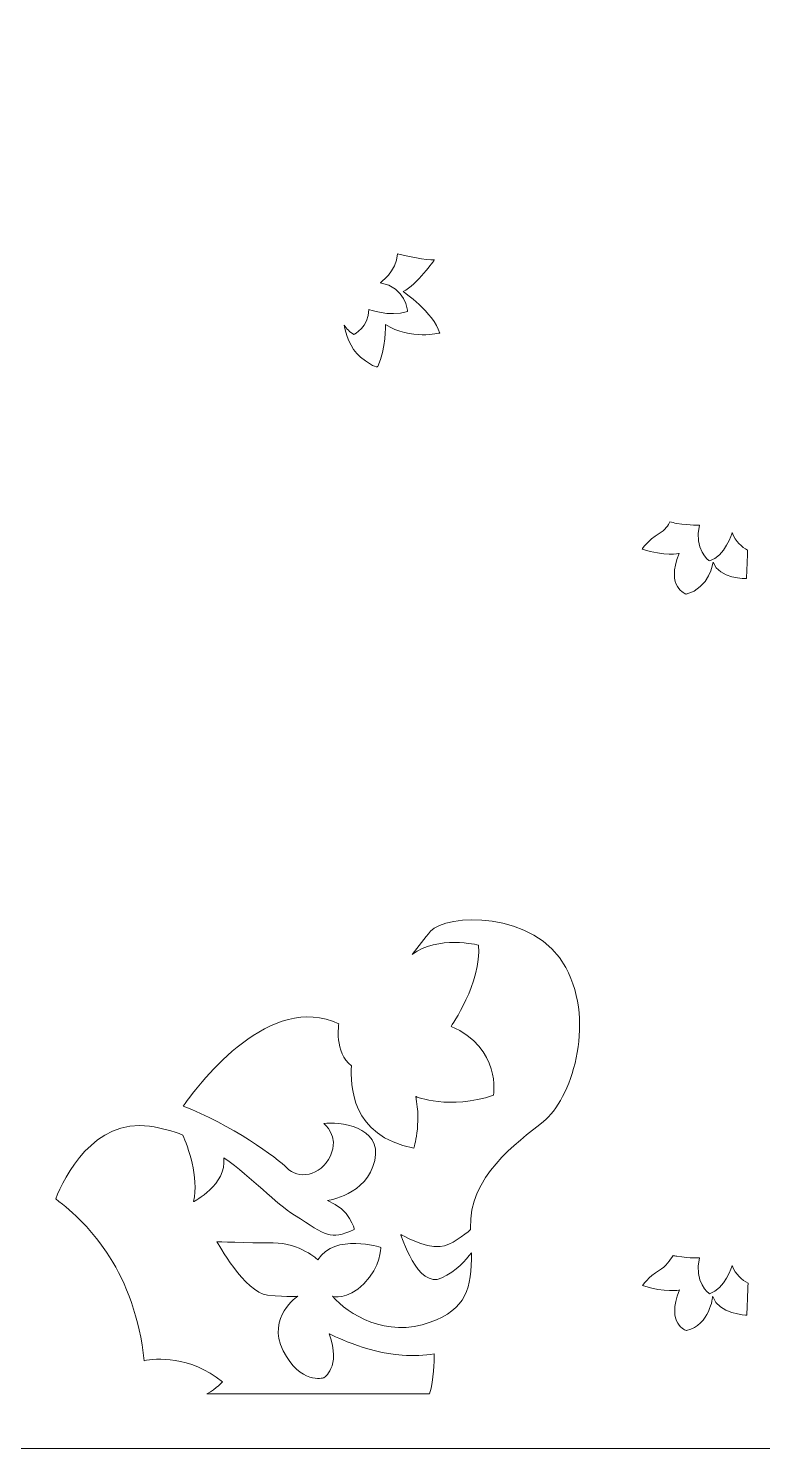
# Model space of a CAD drawing. Header units: centimetres. Extents: x -8.7 to 9, y -0.8 to 7.8.
# Drawn here: x -4.851 to -2.631, y -0.784 to 3.506 of the extents above; entities that cross this region are included whole.
import ezdxf

# ---------------------------------------------------------------- set-up
doc = ezdxf.new("R2010")
doc.units = ezdxf.units.CM
doc.header["$MEASUREMENT"] = 0
doc.layers.add('layer 1', color=7, linetype='Continuous')

msp = doc.modelspace()

# ---------------------------------------------------------------- linework, layer by layer
at = {"layer": 'layer 1', "color": 177, "lineweight": 9}
for points, knots in [([(-8.70157, 7.79648), (-8.70157, 7.79648), (-0.45115, 7.79648), (-0.45115, 7.79648), (-0.45115, 7.79648), (-0.45115, 7.79648), (-0.45115, -0.78396), (-0.45115, -0.78396), (-0.45115, -0.78396), (-0.45115, -0.78396), (-8.70157, -0.78396), (-8.70157, -0.78396), (-8.70157, -0.78396), (-8.70157, -0.78396), (-8.70157, 7.79648), (-8.70157, 7.79648)], [0, 0, 0, 0, 0.2, 0.2, 0.2, 0.2, 0.4, 0.4, 0.4, 0.4, 0.6, 0.6, 0.6, 0.6, 1, 1, 1, 1]), ([(-3.73473, 2.82559), (-3.73804, 2.77098), (-3.78795, 2.73735), (-3.78795, 2.73735), (-3.78795, 2.73735), (-3.70885, 2.72536), (-3.70489, 2.65142), (-3.70489, 2.65142), (-3.70489, 2.65142), (-3.76224, 2.63343), (-3.82156, 2.65741), (-3.82156, 2.65741), (-3.82156, 2.65741), (-3.82156, 2.60346), (-3.86705, 2.58148), (-3.86705, 2.58148), (-3.86705, 2.58148), (-3.87978, 2.58895), (-3.88917, 2.599), (-3.89608, 2.61025), (-3.89608, 2.61025), (-3.89162, 2.58574), (-3.87927, 2.53968), (-3.84728, 2.51347), (-3.84728, 2.51347), (-3.80224, 2.47656), (-3.79493, 2.48517), (-3.79493, 2.48517), (-3.79493, 2.48517), (-3.76936, 2.53807), (-3.7718, 2.61189), (-3.7718, 2.61189), (-3.7718, 2.61189), (-3.6951, 2.56391), (-3.60744, 2.58606), (-3.60744, 2.58606), (-3.60744, 2.58606), (-3.6257, 2.64757), (-3.71823, 2.71155), (-3.71823, 2.71155), (-3.71823, 2.71155), (-3.67684, 2.73123), (-3.62327, 2.80751), (-3.62327, 2.80751), (-3.62327, 2.80751), (-3.65004, 2.80576), (-3.70503, 2.81821), (-3.73473, 2.82559)], [0, 0, 0, 0, 0.0769231, 0.0769231, 0.0769231, 0.0769231, 0.1538462, 0.1538462, 0.1538462, 0.1538462, 0.2307692, 0.2307692, 0.2307692, 0.2307692, 0.3076923, 0.3076923, 0.3076923, 0.3076923, 0.3846154, 0.3846154, 0.3846154, 0.3846154, 0.4615385, 0.4615385, 0.4615385, 0.4615385, 0.5384615, 0.5384615, 0.5384615, 0.5384615, 0.6153846, 0.6153846, 0.6153846, 0.6153846, 0.6923077, 0.6923077, 0.6923077, 0.6923077, 0.7692308, 0.7692308, 0.7692308, 0.7692308, 0.8461538, 0.8461538, 0.8461538, 0.8461538, 1, 1, 1, 1]), ([(-2.67656, 1.93027), (-2.69439, 1.9396), (-2.71299, 1.95559), (-2.72354, 1.98299), (-2.72354, 1.98299), (-2.72354, 1.98299), (-2.74465, 1.9101), (-2.79215, 1.89765), (-2.79215, 1.89765), (-2.79215, 1.89765), (-2.84141, 1.93321), (-2.82206, 2.0061), (-2.82206, 2.0061), (-2.82206, 2.0061), (-2.84778, 2.00408), (-2.8907, 2.01092), (-2.8907, 2.01092), (-2.89866, 2.01219), (-2.90561, 2.01399), (-2.91165, 2.01607), (-2.91165, 2.01607), (-2.91622, 2.0054), (-2.92551, 1.99115), (-2.94428, 1.98021), (-2.94428, 1.98021), (-2.97858, 1.96021), (-2.99574, 1.93354), (-2.99574, 1.93354), (-2.99574, 1.93354), (-2.92712, 1.91087), (-2.88358, 1.92021), (-2.88358, 1.92021), (-2.88358, 1.92021), (-2.9258, 1.8162), (-2.86247, 1.79753), (-2.86247, 1.79753), (-2.86247, 1.79753), (-2.79121, 1.81487), (-2.78076, 1.89386), (-2.78076, 1.89386), (-2.78076, 1.89386), (-2.76361, 1.84186), (-2.68037, 1.8442), (-2.68037, 1.8442), (-2.68037, 1.8442), (-2.67936, 1.86359), (-2.67742, 1.90969), (-2.67656, 1.93027)], [0, 0, 0, 0, 0.0769231, 0.0769231, 0.0769231, 0.0769231, 0.1538462, 0.1538462, 0.1538462, 0.1538462, 0.2307692, 0.2307692, 0.2307692, 0.2307692, 0.3076923, 0.3076923, 0.3076923, 0.3076923, 0.3846154, 0.3846154, 0.3846154, 0.3846154, 0.4615385, 0.4615385, 0.4615385, 0.4615385, 0.5384615, 0.5384615, 0.5384615, 0.5384615, 0.6153846, 0.6153846, 0.6153846, 0.6153846, 0.6923077, 0.6923077, 0.6923077, 0.6923077, 0.7692308, 0.7692308, 0.7692308, 0.7692308, 0.8461538, 0.8461538, 0.8461538, 0.8461538, 1, 1, 1, 1]), ([(-3.63795, -0.61895), (-3.63795, -0.61895), (-4.31125, -0.61895), (-4.31125, -0.61895), (-4.31125, -0.61895), (-4.28174, -0.60204), (-4.26407, -0.58205), (-4.26407, -0.58205), (-4.26407, -0.58205), (-4.365, -0.5016), (-4.46592, -0.51169), (-4.50096, -0.51853), (-4.50096, -0.51853), (-4.52858, -0.2563), (-4.66273, -0.10808), (-4.76851, -0.02951), (-4.76851, -0.02951), (-4.74151, 0.03763), (-4.65403, 0.21315), (-4.4845, 0.18979), (-4.4845, 0.18979), (-4.44867, 0.18486), (-4.41519, 0.17554), (-4.38379, 0.16319), (-4.38379, 0.16319), (-4.36933, 0.12897), (-4.33525, 0.03692), (-4.35146, -0.03773), (-4.35146, -0.03773), (-4.35146, -0.03773), (-4.25044, 0.01236), (-4.26028, 0.09484), (-4.26028, 0.09484), (-4.17236, 0.03259), (-4.10428, -0.04261), (-4.04626, -0.07891), (-4.04626, -0.07891), (-3.94651, -0.14131), (-3.94176, -0.15571), (-3.86575, -0.12211), (-3.86575, -0.12211), (-3.86575, -0.12211), (-3.87735, -0.06186), (-3.94644, -0.03448), (-3.94644, -0.03448), (-3.94644, -0.03448), (-3.82767, -0.0182), (-3.80392, 0.08635), (-3.80392, 0.08635), (-3.78018, 0.19089), (-3.91416, 0.2046), (-3.95826, 0.19775), (-3.95826, 0.19775), (-3.95826, 0.19775), (-3.90907, 0.16176), (-3.93791, 0.10006), (-3.93791, 0.10006), (-3.96674, 0.03836), (-4.0374, 0.02809), (-4.06963, 0.06408), (-4.06963, 0.06408), (-4.09357, 0.09081), (-4.24247, 0.198), (-4.38322, 0.25042), (-4.38322, 0.25042), (-4.32555, 0.33194), (-4.11903, 0.59463), (-3.91253, 0.49963), (-3.91253, 0.49963), (-3.91253, 0.49963), (-3.92708, 0.41133), (-3.87411, 0.3724), (-3.87411, 0.3724), (-3.87872, 0.31775), (-3.87534, 0.15848), (-3.68607, 0.12385), (-3.68607, 0.12385), (-3.68607, 0.12385), (-3.66233, 0.19579), (-3.68013, 0.27972), (-3.68013, 0.27972), (-3.68013, 0.27972), (-3.5773, 0.23776), (-3.44481, 0.28372), (-3.44481, 0.28372), (-3.44481, 0.28372), (-3.42108, 0.4276), (-3.57335, 0.49155), (-3.57335, 0.49155), (-3.57335, 0.49155), (-3.4804, 0.623), (-3.49029, 0.7369), (-3.49029, 0.7369), (-3.49029, 0.7369), (-3.61496, 0.7679), (-3.69058, 0.70816), (-3.69058, 0.70816), (-3.67251, 0.73279), (-3.65251, 0.75899), (-3.63518, 0.77914), (-3.63518, 0.77914), (-3.59, 0.83164), (-3.31892, 0.84306), (-3.2263, 0.66956), (-3.2263, 0.66956), (-3.13368, 0.49607), (-3.21239, 0.26932), (-3.2938, 0.2042), (-3.2938, 0.2042), (-3.37521, 0.13907), (-3.52107, 0.03623), (-3.51428, -0.11802), (-3.51428, -0.11802), (-3.51421, -0.1195), (-3.51416, -0.12096), (-3.51409, -0.12242), (-3.51409, -0.12242), (-3.53228, -0.13841), (-3.57218, -0.17011), (-3.60656, -0.17386), (-3.60656, -0.17386), (-3.65277, -0.17891), (-3.72522, -0.13726), (-3.72522, -0.13726), (-3.72522, -0.13726), (-3.72522, -0.13726), (-3.67401, -0.30388), (-3.60156, -0.26854), (-3.60156, -0.26854), (-3.55722, -0.2469), (-3.52787, -0.2144), (-3.51176, -0.19243), (-3.51176, -0.19243), (-3.51046, -0.29994), (-3.52721, -0.36291), (-3.6364, -0.40252), (-3.6364, -0.40252), (-3.76868, -0.45051), (-3.88401, -0.37853), (-3.9315, -0.32368), (-3.9315, -0.32368), (-3.9315, -0.32368), (-3.88741, -0.33739), (-3.83652, -0.28598), (-3.83652, -0.28598), (-3.78564, -0.23456), (-3.78564, -0.17629), (-3.78564, -0.17629), (-3.78564, -0.17629), (-3.78564, -0.17629), (-3.92472, -0.13173), (-3.9756, -0.21399), (-3.9756, -0.21399), (-3.9756, -0.21399), (-4.02987, -0.16258), (-4.11128, -0.16258), (-4.11128, -0.16258), (-4.19269, -0.16258), (-4.28088, -0.15915), (-4.28088, -0.15915), (-4.28088, -0.15915), (-4.28088, -0.15915), (-4.19608, -0.3134), (-4.12824, -0.32025), (-4.12824, -0.32025), (-4.0604, -0.32711), (-4.03665, -0.32368), (-4.03665, -0.32368), (-4.03665, -0.32368), (-4.03665, -0.32368), (-4.13163, -0.38538), (-4.08075, -0.48821), (-4.08075, -0.48821), (-4.02987, -0.59105), (-3.95864, -0.57048), (-3.95864, -0.57048), (-3.95864, -0.57048), (-3.95864, -0.57048), (-3.90437, -0.53963), (-3.94168, -0.4368), (-3.94168, -0.4368), (-3.94168, -0.4368), (-3.82974, -0.49507), (-3.7212, -0.50193), (-3.7212, -0.50193), (-3.68615, -0.50414), (-3.65358, -0.50312), (-3.62394, -0.49728), (-3.62394, -0.49728), (-3.62365, -0.52369), (-3.62527, -0.57203), (-3.63795, -0.61895)], [0, 0, 0, 0, 0.0204082, 0.0204082, 0.0204082, 0.0204082, 0.0408163, 0.0408163, 0.0408163, 0.0408163, 0.0612245, 0.0612245, 0.0612245, 0.0612245, 0.0816327, 0.0816327, 0.0816327, 0.0816327, 0.1020408, 0.1020408, 0.1020408, 0.1020408, 0.122449, 0.122449, 0.122449, 0.122449, 0.1428571, 0.1428571, 0.1428571, 0.1428571, 0.1632653, 0.1632653, 0.1632653, 0.1632653, 0.1836735, 0.1836735, 0.1836735, 0.1836735, 0.2040816, 0.2040816, 0.2040816, 0.2040816, 0.2244898, 0.2244898, 0.2244898, 0.2244898, 0.244898, 0.244898, 0.244898, 0.244898, 0.2653061, 0.2653061, 0.2653061, 0.2653061, 0.2857143, 0.2857143, 0.2857143, 0.2857143, 0.3061224, 0.3061224, 0.3061224, 0.3061224, 0.3265306, 0.3265306, 0.3265306, 0.3265306, 0.3469388, 0.3469388, 0.3469388, 0.3469388, 0.3673469, 0.3673469, 0.3673469, 0.3673469, 0.3877551, 0.3877551, 0.3877551, 0.3877551, 0.4081633, 0.4081633, 0.4081633, 0.4081633, 0.4285714, 0.4285714, 0.4285714, 0.4285714, 0.4489796, 0.4489796, 0.4489796, 0.4489796, 0.4693878, 0.4693878, 0.4693878, 0.4693878, 0.4897959, 0.4897959, 0.4897959, 0.4897959, 0.5102041, 0.5102041, 0.5102041, 0.5102041, 0.5306122, 0.5306122, 0.5306122, 0.5306122, 0.5510204, 0.5510204, 0.5510204, 0.5510204, 0.5714286, 0.5714286, 0.5714286, 0.5714286, 0.5918367, 0.5918367, 0.5918367, 0.5918367, 0.6122449, 0.6122449, 0.6122449, 0.6122449, 0.6326531, 0.6326531, 0.6326531, 0.6326531, 0.6530612, 0.6530612, 0.6530612, 0.6530612, 0.6734694, 0.6734694, 0.6734694, 0.6734694, 0.6938776, 0.6938776, 0.6938776, 0.6938776, 0.7142857, 0.7142857, 0.7142857, 0.7142857, 0.7346939, 0.7346939, 0.7346939, 0.7346939, 0.755102, 0.755102, 0.755102, 0.755102, 0.7755102, 0.7755102, 0.7755102, 0.7755102, 0.7959184, 0.7959184, 0.7959184, 0.7959184, 0.8163265, 0.8163265, 0.8163265, 0.8163265, 0.8367347, 0.8367347, 0.8367347, 0.8367347, 0.8571429, 0.8571429, 0.8571429, 0.8571429, 0.877551, 0.877551, 0.877551, 0.877551, 0.8979592, 0.8979592, 0.8979592, 0.8979592, 0.9183673, 0.9183673, 0.9183673, 0.9183673, 0.9387755, 0.9387755, 0.9387755, 0.9387755, 0.9591837, 0.9591837, 0.9591837, 0.9591837, 1, 1, 1, 1]), ([(-2.67534, -0.28411), (-2.69354, -0.27487), (-2.71275, -0.25877), (-2.72354, -0.23075), (-2.72354, -0.23075), (-2.72354, -0.23075), (-2.74465, -0.30365), (-2.79215, -0.31609), (-2.79215, -0.31609), (-2.79215, -0.31609), (-2.84141, -0.28053), (-2.82206, -0.20764), (-2.82206, -0.20764), (-2.82206, -0.20764), (-2.84778, -0.20967), (-2.8907, -0.20282), (-2.8907, -0.20282), (-2.89475, -0.20217), (-2.89854, -0.20139), (-2.90208, -0.2005), (-2.90208, -0.2005), (-2.9109, -0.21538), (-2.92474, -0.23404), (-2.94327, -0.24484), (-2.94327, -0.24484), (-2.97758, -0.26484), (-2.99473, -0.29151), (-2.99473, -0.29151), (-2.99473, -0.29151), (-2.92612, -0.31418), (-2.88257, -0.30484), (-2.88257, -0.30484), (-2.88257, -0.30484), (-2.9248, -0.40885), (-2.86146, -0.42752), (-2.86146, -0.42752), (-2.86146, -0.42752), (-2.79021, -0.41018), (-2.78229, -0.32485), (-2.78229, -0.32485), (-2.78229, -0.32485), (-2.76514, -0.37685), (-2.67937, -0.38085), (-2.67937, -0.38085), (-2.67937, -0.38085), (-2.67841, -0.36252), (-2.67639, -0.31114), (-2.67534, -0.28411)], [0, 0, 0, 0, 0.0769231, 0.0769231, 0.0769231, 0.0769231, 0.1538462, 0.1538462, 0.1538462, 0.1538462, 0.2307692, 0.2307692, 0.2307692, 0.2307692, 0.3076923, 0.3076923, 0.3076923, 0.3076923, 0.3846154, 0.3846154, 0.3846154, 0.3846154, 0.4615385, 0.4615385, 0.4615385, 0.4615385, 0.5384615, 0.5384615, 0.5384615, 0.5384615, 0.6153846, 0.6153846, 0.6153846, 0.6153846, 0.6923077, 0.6923077, 0.6923077, 0.6923077, 0.7692308, 0.7692308, 0.7692308, 0.7692308, 0.8461538, 0.8461538, 0.8461538, 0.8461538, 1, 1, 1, 1])]:
    msp.add_open_spline(points, degree=3, knots=knots, dxfattribs=at)

doc.saveas('drawing.dxf')
